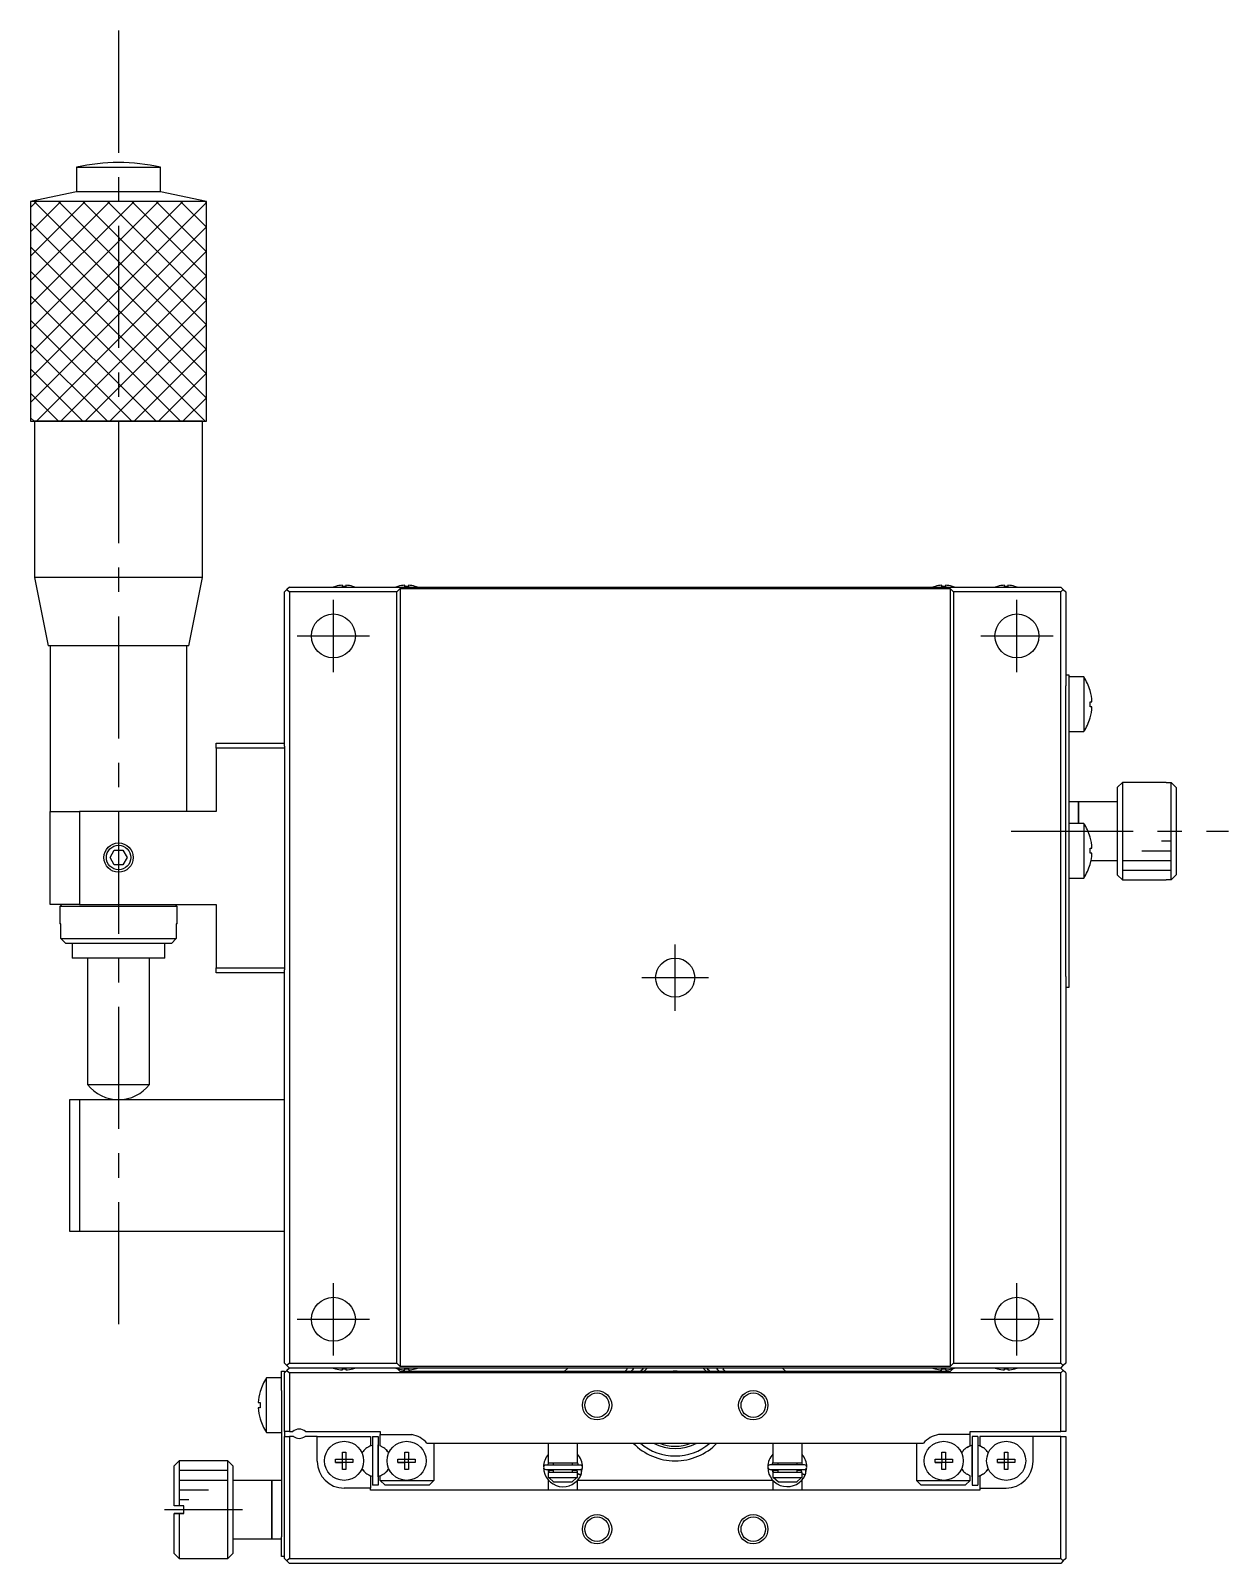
# Model space of a CAD drawing. Extents: x -456 to 403, y 25 to 700.
# Drawn here: x 280.4 to 403.1, y 311.9 to 468.9 of the extents above; entities that cross this region are included whole.
import ezdxf

# ---------------------------------------------------------------- set-up
doc = ezdxf.new("R2010")
doc.units = 0
doc.header["$LTSCALE"] = 10
doc.linetypes.add('CENTER', pattern=[2, 1.25, -0.25, 0.25, -0.25])
doc.linetypes.add('DASHED', pattern=[3.5, 2, -1.5])
doc.layers.get('0').update_dxf_attribs({"linetype": 'CONTINUOUS'})
doc.layers.add('CENTER', color=1, linetype='CENTER')

msp = doc.modelspace()

# ---------------------------------------------------------------- linework, layer by layer
at = {"color": 7, "linetype": 'CONTINUOUS'}
for p, q in [((285.137101, 454.93612), (293.737101, 454.93612)), ((285.137101, 454.93612), (285.137101, 452.43612)), ((293.737101, 452.43612), (293.737101, 454.93612)), ((285.137101, 452.43612), (280.437101, 451.43612)), ((293.737101, 452.43612), (285.137101, 452.43612)), ((298.437101, 451.43612), (293.737101, 452.43612)), ((298.437101, 451.43612), (280.437101, 451.43612)), ((280.437101, 451.43612), (280.437101, 428.93612)), ((298.437101, 428.93612), (298.437101, 451.43612)), ((280.437101, 428.93612), (280.837101, 428.93612)), ((280.437101, 428.93612), (298.437101, 428.93612)), ((298.037101, 428.93612), (280.837101, 428.93612)), ((280.837101, 428.93612), (280.837101, 412.93612)), ((298.037101, 428.93612), (298.437101, 428.93612)), ((298.037101, 412.93612), (298.037101, 428.93612)), ((298.037101, 412.93612), (280.837101, 412.93612)), ((280.837101, 412.93612), (282.237101, 405.93612)), ((296.637101, 405.93612), (298.037101, 412.93612)), ((306.437101, 411.43612), (306.687101, 411.68612)), ((306.437101, 395.63612), (306.437101, 411.43612)), ((306.937101, 411.93612), (306.687101, 411.68612)), ((306.687101, 411.68612), (306.937101, 411.43612)), ((306.937101, 411.93612), (385.937101, 411.93612)), ((306.937101, 411.43612), (306.937101, 332.43612)), ((317.937101, 411.43612), (306.937101, 411.43612)), ((311.650739, 412.005641), (311.648485, 412.010264)), ((312.357101, 412.005641), (312.357101, 412.125979)), ((312.717101, 412.005641), (312.357101, 412.005641)), ((312.717101, 412.125979), (312.717101, 412.005641)), ((313.425717, 412.010264), (313.423462, 412.005641)), ((317.937101, 411.43612), (318.287101, 411.78612)), ((317.937101, 332.43612), (317.937101, 411.43612)), ((318.050739, 412.005641), (318.048485, 412.010264)), ((318.287101, 411.78612), (374.587101, 411.78612)), ((318.287101, 411.78612), (318.287101, 332.08612)), ((318.757101, 412.005641), (318.757101, 412.125979)), ((319.117101, 412.005641), (318.757101, 412.005641)), ((319.117101, 412.125979), (319.117101, 412.005641)), ((319.825717, 412.010264), (319.823462, 412.005641)), ((373.050739, 412.005641), (373.048485, 412.010264)), ((373.757101, 412.005641), (373.757101, 412.125979)), ((374.117101, 412.005641), (373.757101, 412.005641)), ((374.117101, 412.125979), (374.117101, 412.005641)), ((374.587101, 411.78612), (374.937101, 411.43612)), ((374.587101, 411.78612), (374.587101, 332.08612)), ((374.825717, 412.010264), (374.823462, 412.005641)), ((385.937101, 411.43612), (374.937101, 411.43612)), ((374.937101, 411.43612), (374.937101, 332.43612)), ((379.450739, 412.005641), (379.448485, 412.010264)), ((380.157101, 412.005641), (380.157101, 412.125979)), ((380.517101, 412.005641), (380.157101, 412.005641)), ((380.517101, 412.125979), (380.517101, 412.005641)), ((381.225717, 412.010264), (381.223462, 412.005641)), ((386.187101, 411.68612), (385.937101, 411.93612)), ((385.937101, 411.43612), (386.187101, 411.68612)), ((385.937101, 332.43612), (385.937101, 411.43612)), ((386.187101, 411.68612), (386.437101, 411.43612)), ((386.437101, 411.43612), (386.437101, 401.807899)), ((296.637101, 405.93612), (282.237101, 405.93612)), ((282.437101, 405.93612), (282.237101, 405.93612)), ((296.437101, 405.93612), (282.437101, 405.93612)), ((282.437101, 405.93612), (282.437101, 388.93612)), ((296.637101, 405.93612), (296.437101, 405.93612)), ((296.437101, 388.93612), (296.437101, 405.93612)), ((386.437101, 402.93612), (386.737101, 402.93612)), ((386.737101, 402.93612), (386.737101, 400.93612)), ((388.279564, 402.73612), (386.737101, 402.73612)), ((388.279564, 402.73612), (388.279564, 399.93612)), ((386.437101, 400.93612), (386.437101, 401.807899)), ((386.437101, 372.93612), (386.437101, 400.93612)), ((386.737101, 400.93612), (386.737101, 372.93612)), ((388.930305, 401.335259), (388.936474, 401.338267)), ((388.279564, 399.93612), (388.279564, 397.13612)), ((388.930305, 400.19612), (389.123562, 400.19612)), ((388.930305, 399.67612), (388.930305, 400.19612)), ((389.123562, 399.67612), (388.930305, 399.67612)), ((388.936474, 398.533972), (388.930305, 398.536981)), ((299.437101, 395.93612), (306.437101, 395.93612)), ((299.437101, 395.43612), (299.437101, 395.93612)), ((386.737101, 397.13612), (388.279564, 397.13612)), ((299.437101, 395.43612), (299.437101, 388.93612)), ((306.437101, 395.43612), (299.437101, 395.43612)), ((306.437101, 395.63612), (306.437101, 395.43612)), ((306.437101, 395.43612), (306.437101, 372.93612)), ((392.237101, 391.93612), (391.737101, 391.43612)), ((391.737101, 382.43612), (391.737101, 391.43612)), ((392.237101, 391.93612), (392.237101, 381.93612)), ((396.737101, 391.93612), (392.237101, 391.93612)), ((396.737101, 391.93612), (396.737101, 391.920094)), ((396.737101, 391.920094), (397.237101, 391.920094)), ((397.237101, 381.952145), (397.237101, 391.920094)), ((397.237101, 391.920094), (397.737101, 391.418307)), ((397.737101, 391.418307), (397.737101, 382.453933)), ((387.737101, 389.93612), (386.737101, 389.93612)), ((387.737101, 389.93612), (387.737101, 387.73612)), ((387.737101, 387.73612), (387.737101, 389.93612)), ((391.737101, 389.93612), (387.737101, 389.93612)), ((282.437101, 379.43612), (282.437101, 388.93612)), ((282.437101, 388.93612), (285.437101, 388.93612)), ((285.437101, 388.93612), (285.437101, 379.43612)), ((299.437101, 388.93612), (285.437101, 388.93612)), ((388.279564, 387.73612), (386.737101, 387.73612)), ((388.279564, 387.73612), (388.279564, 384.93612)), ((388.930305, 386.335259), (388.936474, 386.338267)), ((288.571075, 384.23612), (289.004088, 384.98612)), ((289.004088, 384.98612), (289.870113, 384.98612)), ((289.870113, 384.98612), (290.303126, 384.23612)), ((388.279564, 384.93612), (388.279564, 382.13612)), ((388.930305, 385.19612), (389.123562, 385.19612)), ((388.930305, 384.67612), (388.930305, 385.19612)), ((389.123562, 384.67612), (388.930305, 384.67612)), ((289.004088, 383.48612), (288.571075, 384.23612)), ((289.870113, 383.48612), (289.004088, 383.48612)), ((290.303126, 384.23612), (289.870113, 383.48612)), ((388.936474, 383.533972), (388.930305, 383.536981)), ((389.029176, 383.93612), (391.737101, 383.93612)), ((386.737101, 382.13612), (388.279564, 382.13612)), ((391.737101, 382.43612), (392.237101, 381.93612)), ((392.237101, 381.93612), (396.737101, 381.93612)), ((396.737101, 381.952145), (396.737101, 381.93612)), ((397.237101, 381.952145), (396.737101, 381.952145)), ((397.737101, 382.453933), (397.237101, 381.952145)), ((285.437101, 379.43612), (282.437101, 379.43612)), ((283.637101, 379.43612), (283.437101, 379.23612)), ((295.437101, 379.23612), (283.437101, 379.23612)), ((283.437101, 379.23612), (283.437101, 377.43612)), ((285.437101, 379.43612), (299.437101, 379.43612)), ((295.437101, 379.23612), (295.237101, 379.43612)), ((295.437101, 377.43612), (295.437101, 379.23612)), ((299.437101, 379.43612), (299.437101, 372.93612)), ((283.521021, 377.43612), (283.437101, 377.43612)), ((283.521021, 375.93612), (283.521021, 377.43612)), ((295.437101, 377.43612), (295.35318, 377.43612)), ((295.35318, 377.43612), (295.35318, 375.93612)), ((283.521021, 375.93612), (295.35318, 375.93612)), ((284.028774, 375.43612), (283.521021, 375.93612)), ((294.845428, 375.43612), (284.028774, 375.43612)), ((284.687101, 375.43612), (284.687101, 373.93612)), ((294.187101, 373.93612), (294.187101, 375.43612)), ((295.35318, 375.93612), (294.845428, 375.43612)), ((284.937101, 373.93612), (284.687101, 373.93612)), ((294.187101, 373.93612), (284.687101, 373.93612)), ((286.262101, 373.93612), (286.262101, 361.003299)), ((292.612101, 361.003299), (292.612101, 373.93612)), ((294.187101, 373.93612), (293.937101, 373.93612)), ((299.437101, 372.93612), (306.437101, 372.93612)), ((299.437101, 372.43612), (299.437101, 372.93612)), ((306.437101, 372.43612), (299.437101, 372.43612)), ((306.437101, 372.93612), (306.437101, 372.73612)), ((306.437101, 332.43612), (306.437101, 372.73612)), ((386.437101, 372.06434), (386.437101, 372.93612)), ((386.737101, 372.93612), (386.737101, 370.93612)), ((386.437101, 372.06434), (386.437101, 332.43612)), ((386.737101, 370.93612), (386.437101, 370.93612)), ((286.262101, 361.003299), (292.612101, 361.003299)), ((284.437101, 345.93612), (284.437101, 359.43612)), ((284.437101, 359.43612), (285.437101, 359.43612)), ((285.437101, 359.43612), (285.437101, 345.93612)), ((285.437101, 359.43612), (306.437101, 359.43612)), ((285.437101, 345.93612), (284.437101, 345.93612)), ((306.437101, 345.93612), (285.437101, 345.93612)), ((306.137101, 331.63612), (306.437101, 331.63612)), ((306.137101, 329.63612), (306.137101, 331.63612)), ((306.687101, 332.18612), (306.437101, 332.43612)), ((306.687101, 331.68612), (306.437101, 331.43612)), ((306.437101, 331.63612), (306.437101, 331.43612)), ((306.437101, 325.43612), (306.437101, 331.43612)), ((306.937101, 332.43612), (306.687101, 332.18612)), ((306.687101, 332.18612), (306.937101, 331.93612)), ((306.937101, 331.93612), (306.687101, 331.68612)), ((306.687101, 331.68612), (306.937101, 331.43612)), ((306.937101, 332.43612), (317.937101, 332.43612)), ((385.937101, 331.93612), (306.937101, 331.93612)), ((306.937101, 331.43612), (306.937101, 325.43612)), ((385.937101, 331.43612), (306.937101, 331.43612)), ((311.648485, 331.861976), (311.650739, 331.866598)), ((312.357101, 331.866598), (312.717101, 331.866598)), ((312.357101, 331.746261), (312.357101, 331.866598)), ((312.717101, 331.866598), (312.717101, 331.746261)), ((313.423462, 331.866598), (313.425717, 331.861976)), ((318.287101, 332.08612), (317.937101, 332.43612)), ((318.287101, 331.58612), (317.995401, 331.877819)), ((318.048485, 331.861976), (318.050739, 331.866598)), ((374.587101, 332.08612), (318.287101, 332.08612)), ((374.587101, 331.58612), (318.287101, 331.58612)), ((318.757101, 331.866598), (319.117101, 331.866598)), ((318.757101, 331.746261), (318.757101, 331.866598)), ((319.117101, 331.866598), (319.117101, 331.746261)), ((319.823462, 331.866598), (319.825717, 331.861976)), ((335.437101, 331.93612), (335.087101, 331.58612)), ((357.787101, 331.58612), (357.437101, 331.93612)), ((373.048485, 331.861976), (373.050739, 331.866598)), ((373.757101, 331.866598), (374.117101, 331.866598)), ((373.757101, 331.746261), (373.757101, 331.866598)), ((374.117101, 331.866598), (374.117101, 331.746261)), ((374.937101, 332.43612), (374.587101, 332.08612)), ((374.8788, 331.877819), (374.587101, 331.58612)), ((374.823462, 331.866598), (374.825717, 331.861976)), ((374.937101, 332.43612), (385.937101, 332.43612)), ((379.448485, 331.861976), (379.450739, 331.866598)), ((380.157101, 331.866598), (380.517101, 331.866598)), ((380.157101, 331.746261), (380.157101, 331.866598)), ((380.517101, 331.866598), (380.517101, 331.746261)), ((381.223462, 331.866598), (381.225717, 331.861976)), ((386.187101, 332.18612), (385.937101, 332.43612)), ((385.937101, 331.93612), (386.187101, 332.18612)), ((386.187101, 331.68612), (385.937101, 331.93612)), ((385.937101, 331.43612), (386.187101, 331.68612)), ((385.937101, 325.43612), (385.937101, 331.43612)), ((386.437101, 332.43612), (386.187101, 332.18612)), ((386.437101, 331.43612), (386.187101, 331.68612)), ((386.437101, 331.43612), (386.437101, 325.43612)), ((304.594638, 325.33612), (304.594638, 330.93612)), ((306.137101, 330.93612), (304.594638, 330.93612)), ((303.750639, 328.39612), (303.943896, 328.39612)), ((303.937728, 329.538267), (303.943896, 329.535259)), ((303.943896, 328.39612), (303.943896, 327.87612)), ((306.137101, 329.63612), (306.137101, 314.63612)), ((303.943896, 327.87612), (303.750639, 327.87612)), ((303.943896, 326.736981), (303.937728, 326.733972)), ((304.594638, 325.33612), (306.137101, 325.33612)), ((306.437101, 325.43612), (306.437101, 324.93612)), ((306.937101, 325.43612), (306.437101, 325.43612)), ((306.937101, 325.43612), (307.275663, 325.43612)), ((308.598538, 325.43612), (316.237101, 325.43612)), ((316.237101, 325.43612), (316.237101, 325.13612)), ((316.237101, 325.13612), (319.459116, 325.13612)), ((316.237101, 323.980532), (316.237101, 325.13612)), ((376.637101, 325.13612), (373.415085, 325.13612)), ((376.637101, 325.43612), (385.937101, 325.43612)), ((376.637101, 325.13612), (376.637101, 325.43612)), ((376.637101, 323.980532), (376.637101, 325.13612)), ((386.437101, 325.43612), (385.937101, 325.43612)), ((306.437101, 312.43612), (306.437101, 324.93612)), ((306.437101, 324.93612), (306.937101, 324.93612)), ((306.937101, 324.93612), (306.937101, 312.43612)), ((307.337101, 324.93612), (306.937101, 324.93612)), ((309.787101, 324.93612), (308.537101, 324.93612)), ((309.787101, 322.38612), (309.787101, 324.93612)), ((309.787101, 324.93612), (315.237101, 324.93612)), ((315.237101, 323.980532), (314.943351, 323.810935)), ((315.237101, 324.93612), (315.237101, 323.980532)), ((315.437101, 324.93612), (315.437101, 319.93612)), ((315.437101, 324.93612), (316.037101, 324.93612)), ((316.037101, 324.93612), (316.037101, 319.93612)), ((316.037101, 324.93612), (316.037101, 323.995016)), ((316.037103, 320.78612), (316.037103, 324.08612)), ((316.037103, 323.995015), (316.037103, 324.08612)), ((316.037103, 323.995015), (316.037103, 324.08612)), ((316.037103, 323.995015), (316.037103, 324.08612)), ((316.037103, 323.995015), (316.037103, 324.08612)), ((316.037103, 323.995015), (316.037103, 324.08612)), ((316.037103, 323.995015), (316.037103, 324.08612)), ((316.037103, 323.995015), (316.037103, 324.08612)), ((316.037103, 323.995015), (316.037103, 324.08612)), ((316.037103, 323.995015), (316.037103, 324.08612)), ((316.037103, 323.995015), (316.037103, 324.08612)), ((316.037103, 323.995015), (316.037103, 324.08612)), ((316.037103, 323.995015), (316.037103, 324.08612)), ((316.037103, 323.995015), (316.037103, 324.08612)), ((316.037103, 323.995015), (316.037103, 324.08612)), ((316.037103, 323.995015), (316.037103, 324.08612)), ((316.037103, 323.995015), (316.037103, 324.08612)), ((316.037103, 323.995015), (316.037103, 324.08612)), ((316.037103, 323.995015), (316.037103, 324.08612)), ((316.037103, 323.995015), (316.037103, 324.08612)), ((316.037103, 323.995015), (316.037103, 324.08612)), ((316.037103, 323.995015), (316.037103, 324.08612)), ((316.530851, 323.810935), (316.237101, 323.980532)), ((321.016163, 324.23612), (371.858038, 324.23612)), ((321.737101, 324.23612), (321.737101, 320.43612)), ((333.437101, 324.23612), (333.437101, 322.23612)), ((336.437101, 322.23612), (336.437101, 324.23612)), ((356.437101, 324.23612), (356.437101, 322.23612)), ((359.437101, 322.23612), (359.437101, 324.23612)), ((371.137101, 324.23612), (371.137101, 320.43612)), ((376.343351, 323.810935), (376.637101, 323.980532)), ((376.837099, 323.995015), (376.837099, 324.08612)), ((376.837099, 323.995015), (376.837099, 324.08612)), ((376.837099, 320.78612), (376.837099, 324.08612)), ((376.837099, 323.995015), (376.837099, 324.08612)), ((376.837099, 323.995015), (376.837099, 324.08612)), ((376.837099, 323.995015), (376.837099, 324.08612)), ((376.837099, 323.995015), (376.837099, 324.08612)), ((376.837099, 323.995015), (376.837099, 324.08612)), ((376.837099, 323.995015), (376.837099, 324.08612)), ((376.837099, 323.995015), (376.837099, 324.08612)), ((376.837099, 323.995015), (376.837099, 324.08612)), ((376.837099, 323.995015), (376.837099, 324.08612)), ((376.837099, 323.995015), (376.837099, 324.08612)), ((376.837099, 323.995015), (376.837099, 324.08612)), ((376.837099, 323.995015), (376.837099, 324.08612)), ((376.837099, 323.995015), (376.837099, 324.08612)), ((376.837099, 323.995015), (376.837099, 324.08612)), ((376.837099, 323.995015), (376.837099, 324.08612)), ((376.837099, 323.995015), (376.837099, 324.08612)), ((376.837099, 323.995015), (376.837099, 324.08612)), ((376.837099, 323.995015), (376.837099, 324.08612)), ((376.837099, 323.995015), (376.837099, 324.08612)), ((376.837099, 323.995015), (376.837099, 324.08612)), ((376.837099, 323.995015), (376.837099, 324.08612)), ((376.837099, 323.995015), (376.837099, 324.08612)), ((376.837099, 323.995015), (376.837099, 324.08612)), ((376.837099, 323.995015), (376.837099, 324.08612)), ((376.837099, 323.995015), (376.837099, 324.08612)), ((376.837099, 323.995015), (376.837099, 324.08612)), ((376.837099, 323.995015), (376.837099, 324.08612)), ((376.837099, 323.995015), (376.837099, 324.08612)), ((376.837099, 323.995015), (376.837099, 324.08612)), ((377.437101, 324.93612), (376.837101, 324.93612)), ((376.837101, 324.93612), (376.837101, 319.93612)), ((376.837101, 324.93612), (376.837101, 323.995016)), ((377.437101, 324.93612), (377.437101, 319.93612)), ((377.637101, 324.93612), (377.637101, 323.980532)), ((383.087101, 324.93612), (377.637101, 324.93612)), ((377.637101, 323.980532), (377.930851, 323.810935)), ((383.087101, 322.38612), (383.087101, 324.93612)), ((385.937101, 324.93612), (383.087101, 324.93612)), ((385.937101, 312.43612), (385.937101, 324.93612)), ((385.937101, 324.93612), (386.437101, 324.93612)), ((386.437101, 324.93612), (386.437101, 312.43612)), ((295.637101, 322.43612), (295.137101, 321.93612)), ((295.137101, 317.83612), (295.137101, 321.93612)), ((295.637101, 322.43612), (295.637101, 317.83612)), ((300.637101, 322.43612), (295.637101, 322.43612)), ((300.637101, 312.43612), (300.637101, 322.43612)), ((301.137101, 321.93612), (300.637101, 322.43612)), ((301.137101, 321.93612), (301.137101, 312.93612)), ((311.650739, 322.61612), (312.357101, 322.61612)), ((311.650739, 322.25612), (311.650739, 322.61612)), ((312.357101, 322.25612), (311.650739, 322.25612)), ((311.650739, 322.25612), (312.357101, 322.25612)), ((312.357101, 323.322481), (312.717101, 323.322481)), ((312.357101, 322.61612), (312.357101, 323.322481)), ((312.367473, 322.605748), (312.357101, 322.61612)), ((312.367473, 322.266492), (312.357101, 322.25612)), ((312.357101, 321.549758), (312.357101, 322.25612)), ((312.367473, 322.605748), (312.706729, 322.605748)), ((312.367473, 322.266492), (312.367473, 322.605748)), ((312.706729, 322.266492), (312.367473, 322.266492)), ((312.706729, 322.605748), (312.717101, 322.61612)), ((312.706729, 322.605748), (312.706729, 322.266492)), ((312.706729, 322.266492), (312.717101, 322.25612)), ((312.717101, 323.322481), (312.717101, 322.61612)), ((312.717101, 322.61612), (313.423462, 322.61612)), ((312.717101, 322.25612), (312.717101, 321.549758)), ((313.423462, 322.25612), (312.717101, 322.25612)), ((313.423462, 322.25612), (312.717101, 322.25612)), ((313.423462, 322.61612), (313.423462, 322.25612)), ((318.050739, 322.61612), (318.757101, 322.61612)), ((318.050739, 322.25612), (318.050739, 322.61612)), ((318.757101, 322.25612), (318.050739, 322.25612)), ((318.050739, 322.25612), (318.757101, 322.25612)), ((318.757101, 323.322481), (319.117101, 323.322481)), ((318.757101, 322.61612), (318.757101, 323.322481)), ((318.767473, 322.605748), (318.757101, 322.61612)), ((318.767473, 322.266492), (318.757101, 322.25612)), ((318.757101, 321.549758), (318.757101, 322.25612)), ((318.767473, 322.605748), (319.106729, 322.605748)), ((318.767473, 322.266492), (318.767473, 322.605748)), ((319.106729, 322.266492), (318.767473, 322.266492)), ((319.106729, 322.605748), (319.117101, 322.61612)), ((319.106729, 322.605748), (319.106729, 322.266492)), ((319.106729, 322.266492), (319.117101, 322.25612)), ((319.117101, 323.322481), (319.117101, 322.61612)), ((319.117101, 322.61612), (319.823462, 322.61612)), ((319.117101, 322.25612), (319.117101, 321.549758)), ((319.823462, 322.25612), (319.117101, 322.25612)), ((319.823462, 322.25612), (319.117101, 322.25612)), ((319.823462, 322.61612), (319.823462, 322.25612)), ((336.730413, 322.006385), (333.180413, 322.006385)), ((333.421121, 322.00644), (333.472704, 322.236212)), ((333.437101, 322.23612), (336.437101, 322.23612)), ((333.937101, 322.23612), (333.937101, 322.006385)), ((335.937101, 322.006385), (335.937101, 322.23612)), ((336.437159, 322.238869), (336.490019, 322.006437)), ((359.69273, 322.015614), (356.14273, 322.015614)), ((356.383438, 322.015668), (356.432257, 322.236289)), ((356.432257, 322.236289), (356.436867, 322.251442)), ((356.437101, 322.23612), (359.437101, 322.23612)), ((356.937101, 322.23612), (356.937101, 322.015614)), ((358.937101, 322.015614), (358.937101, 322.23612)), ((359.403117, 322.236171), (359.452335, 322.015666)), ((373.050739, 322.61612), (373.757101, 322.61612)), ((373.050739, 322.25612), (373.050739, 322.61612)), ((373.757101, 322.25612), (373.050739, 322.25612)), ((373.050739, 322.25612), (373.757101, 322.25612)), ((373.757101, 323.322481), (374.117101, 323.322481)), ((373.757101, 322.61612), (373.757101, 323.322481)), ((373.767473, 322.605748), (373.757101, 322.61612)), ((373.767473, 322.266492), (373.757101, 322.25612)), ((373.757101, 321.549758), (373.757101, 322.25612)), ((373.767473, 322.605748), (374.106729, 322.605748)), ((373.767473, 322.266492), (373.767473, 322.605748)), ((374.106729, 322.266492), (373.767473, 322.266492)), ((374.106729, 322.605748), (374.117101, 322.61612)), ((374.106729, 322.605748), (374.106729, 322.266492)), ((374.106729, 322.266492), (374.117101, 322.25612)), ((374.117101, 323.322481), (374.117101, 322.61612)), ((374.117101, 322.61612), (374.823462, 322.61612)), ((374.117101, 322.25612), (374.117101, 321.549758)), ((374.823462, 322.25612), (374.117101, 322.25612)), ((374.823462, 322.25612), (374.117101, 322.25612)), ((374.823462, 322.61612), (374.823462, 322.25612)), ((379.450739, 322.61612), (380.157101, 322.61612)), ((379.450739, 322.25612), (379.450739, 322.61612)), ((380.157101, 322.25612), (379.450739, 322.25612)), ((379.450739, 322.25612), (380.157101, 322.25612)), ((380.157101, 323.322481), (380.517101, 323.322481)), ((380.157101, 322.61612), (380.157101, 323.322481)), ((380.167473, 322.605748), (380.157101, 322.61612)), ((380.167473, 322.266492), (380.157101, 322.25612)), ((380.157101, 321.549758), (380.157101, 322.25612)), ((380.167473, 322.605748), (380.506729, 322.605748)), ((380.167473, 322.266492), (380.167473, 322.605748)), ((380.506729, 322.266492), (380.167473, 322.266492)), ((380.506729, 322.605748), (380.517101, 322.61612)), ((380.506729, 322.605748), (380.506729, 322.266492)), ((380.506729, 322.266492), (380.517101, 322.25612)), ((380.517101, 323.322481), (380.517101, 322.61612)), ((380.517101, 322.61612), (381.223462, 322.61612)), ((380.517101, 322.25612), (380.517101, 321.549758)), ((381.223462, 322.25612), (380.517101, 322.25612)), ((381.223462, 322.25612), (380.517101, 322.25612)), ((381.223462, 322.61612), (381.223462, 322.25612)), ((305.137101, 320.43612), (301.137101, 320.43612)), ((305.137101, 314.43612), (305.137101, 320.43612)), ((305.137101, 320.43612), (305.137101, 314.43612)), ((306.137101, 320.43612), (305.137101, 320.43612)), ((312.717101, 321.549758), (312.357101, 321.549758)), ((314.943351, 321.061304), (315.237101, 320.891708)), ((315.237101, 320.891708), (315.237101, 319.63612)), ((316.037101, 320.877224), (316.037101, 319.93612)), ((316.037103, 320.78612), (316.037103, 320.877224)), ((316.037103, 320.78612), (316.037103, 320.877224)), ((316.037103, 320.78612), (316.037103, 320.877224)), ((316.037103, 320.78612), (316.037103, 320.877224)), ((316.037103, 320.78612), (316.037103, 320.877224)), ((316.037103, 320.78612), (316.037103, 320.877224)), ((316.037103, 320.78612), (316.037103, 320.877224)), ((316.037103, 320.78612), (316.037103, 320.877224)), ((316.037103, 320.78612), (316.037103, 320.877224)), ((316.037103, 320.78612), (316.037103, 320.877224)), ((316.037103, 320.78612), (316.037103, 320.877224)), ((316.037103, 320.78612), (316.037103, 320.877224)), ((316.037103, 320.78612), (316.037103, 320.877224)), ((316.037103, 320.78612), (316.037103, 320.877224)), ((316.037103, 320.78612), (316.037103, 320.877224)), ((316.037103, 320.78612), (316.037103, 320.877224)), ((316.037103, 320.78612), (316.037103, 320.877224)), ((316.037103, 320.78612), (316.037103, 320.877224)), ((316.037103, 320.78612), (316.037103, 320.877224)), ((316.037103, 320.78612), (316.037103, 320.877224)), ((316.037103, 320.78612), (316.037103, 320.877224)), ((316.037103, 320.78612), (316.037103, 320.877224)), ((316.037103, 320.78612), (316.037103, 320.877224)), ((316.037103, 320.78612), (316.037103, 320.877224)), ((316.037103, 320.78612), (316.037103, 320.877224)), ((316.037103, 320.78612), (316.037103, 320.877224)), ((316.037103, 320.78612), (316.037103, 320.877224)), ((316.037103, 320.78612), (316.037103, 320.877224)), ((316.037103, 320.78612), (316.037103, 320.877224)), ((316.037103, 320.78612), (316.037103, 320.877224)), ((316.037103, 320.78612), (316.037103, 320.877224)), ((316.237101, 320.891708), (316.530851, 321.061304)), ((316.237101, 320.43612), (316.237101, 320.891708)), ((316.237101, 320.43612), (318.937101, 320.43612)), ((316.737101, 319.93612), (316.237101, 320.43612)), ((319.117101, 321.549758), (318.757101, 321.549758)), ((318.937101, 320.43612), (321.737101, 320.43612)), ((321.737101, 320.43612), (321.237101, 319.93612)), ((333.089671, 321.065391), (333.110306, 321.009648)), ((333.111233, 321.01012), (333.124186, 320.979862)), ((333.180413, 321.556385), (336.730413, 321.556385)), ((333.503757, 321.236034), (333.420795, 321.556368)), ((336.437101, 321.23612), (333.437101, 321.23612)), ((333.437101, 321.23612), (333.437101, 320.73612)), ((333.437101, 320.73612), (333.491417, 320.73612)), ((333.437101, 320.481322), (333.437101, 319.43612)), ((333.491417, 320.73612), (336.382784, 320.73612)), ((334.020586, 320.23612), (333.491417, 320.73612)), ((333.504892, 321.289912), (333.505449, 321.303537)), ((333.505035, 321.276279), (333.504892, 321.289912)), ((333.505878, 321.262676), (333.505035, 321.276279)), ((333.505449, 321.303537), (333.506704, 321.317116)), ((333.507416, 321.249137), (333.505878, 321.262676)), ((333.506704, 321.317116), (333.508654, 321.330614)), ((333.509565, 321.236118), (333.507416, 321.249137)), ((333.508654, 321.330614), (333.511293, 321.343994)), ((333.511293, 321.343994), (333.514613, 321.35722)), ((333.514613, 321.35722), (333.518604, 321.370257)), ((333.518604, 321.370257), (333.523253, 321.383071)), ((333.523253, 321.383071), (333.528547, 321.395627)), ((333.528547, 321.395627), (333.53447, 321.407894)), ((333.53447, 321.407894), (333.541004, 321.419841)), ((333.541004, 321.419841), (333.54813, 321.431437)), ((333.54813, 321.431437), (333.555827, 321.442655)), ((333.937101, 321.43612), (333.550868, 321.43612)), ((333.555827, 321.442655), (333.564075, 321.453466)), ((333.564075, 321.453466), (333.572849, 321.463846)), ((333.572849, 321.463846), (333.582125, 321.47377)), ((333.582125, 321.47377), (333.591879, 321.483215)), ((333.591879, 321.483215), (333.602084, 321.49216)), ((333.602084, 321.49216), (333.612714, 321.500586)), ((333.612714, 321.500586), (333.623742, 321.508473)), ((333.623742, 321.508473), (333.635138, 321.515804)), ((333.635138, 321.515804), (333.646875, 321.522565)), ((333.646875, 321.522565), (333.658923, 321.528741)), ((333.658923, 321.528741), (333.671253, 321.53432)), ((333.671253, 321.53432), (333.683835, 321.539289)), ((333.683835, 321.539289), (333.696639, 321.54364)), ((333.696639, 321.54364), (333.709635, 321.547364)), ((333.709635, 321.547364), (333.722791, 321.550452)), ((333.722791, 321.550452), (333.736078, 321.552901)), ((333.736078, 321.552901), (333.749464, 321.554703)), ((333.749464, 321.554703), (333.762918, 321.555858)), ((333.762918, 321.555858), (333.77641, 321.556361)), ((333.77641, 321.556361), (333.779965, 321.556386)), ((333.937101, 321.556385), (333.937101, 321.23612)), ((336.382784, 320.73612), (335.853616, 320.23612)), ((335.937101, 321.23612), (335.937101, 321.556385)), ((336.359825, 321.43612), (335.937101, 321.43612)), ((336.130862, 321.556386), (336.143648, 321.556087)), ((336.143648, 321.556087), (336.157112, 321.555139)), ((336.157112, 321.555139), (336.170513, 321.553542)), ((336.170513, 321.553542), (336.183821, 321.551301)), ((336.183821, 321.551301), (336.197004, 321.54842)), ((336.197004, 321.54842), (336.210031, 321.544906)), ((336.210031, 321.544906), (336.222873, 321.540765)), ((336.222873, 321.540765), (336.2355, 321.536006)), ((336.2355, 321.536006), (336.247883, 321.530641)), ((336.247883, 321.530641), (336.259991, 321.524678)), ((336.259991, 321.524678), (336.271796, 321.518132)), ((336.271796, 321.518132), (336.283269, 321.511016)), ((336.283269, 321.511016), (336.294384, 321.503345)), ((336.294384, 321.503345), (336.305112, 321.495135)), ((336.305112, 321.495135), (336.315426, 321.486404)), ((336.315426, 321.486404), (336.3253, 321.477171)), ((336.3253, 321.477171), (336.33471, 321.467457)), ((336.33471, 321.467457), (336.343629, 321.457282)), ((336.343629, 321.457282), (336.352035, 321.446671)), ((336.352035, 321.446671), (336.359905, 321.435647)), ((336.359905, 321.435647), (336.367216, 321.424236)), ((336.367216, 321.424236), (336.373949, 321.412466)), ((336.373949, 321.412466), (336.380083, 321.400363)), ((336.380083, 321.400363), (336.385602, 321.387959)), ((336.382784, 320.73612), (336.437101, 320.73612)), ((336.385602, 321.387959), (336.390487, 321.375283)), ((336.390487, 321.375283), (336.394724, 321.362368)), ((336.394724, 321.362368), (336.398301, 321.349247)), ((336.398301, 321.349247), (336.401205, 321.335953)), ((336.401205, 321.335953), (336.403426, 321.322522)), ((336.402156, 321.241063), (336.401259, 321.236105)), ((336.404111, 321.254559), (336.402156, 321.241063)), ((336.403426, 321.322522), (336.404958, 321.308988)), ((336.405371, 321.268137), (336.404111, 321.254559)), ((336.404958, 321.308988), (336.405795, 321.295388)), ((336.405933, 321.281759), (336.405371, 321.268137)), ((336.405795, 321.295388), (336.405933, 321.281759)), ((336.539159, 321.077072), (336.437086, 321.129207)), ((336.437101, 320.73612), (336.437101, 321.23612)), ((336.437101, 321.13968), (336.44822, 321.133371)), ((336.437101, 319.43612), (336.437101, 320.439802)), ((356.437101, 320.43612), (336.437101, 320.43612)), ((336.44822, 321.133371), (336.460209, 321.126841)), ((336.460209, 321.126841), (336.472994, 321.120129)), ((336.472994, 321.120129), (336.486499, 321.113274)), ((336.486499, 321.113274), (336.500642, 321.106318)), ((336.500642, 321.106318), (336.51534, 321.099303)), ((336.51534, 321.099303), (336.530503, 321.09227)), ((336.530503, 321.09227), (336.546042, 321.085263)), ((336.795716, 321.000753), (336.539159, 321.077072)), ((336.546042, 321.085263), (336.561861, 321.078323)), ((336.561861, 321.078323), (336.577867, 321.071491)), ((336.577867, 321.071491), (336.593964, 321.064809)), ((336.593964, 321.064809), (336.610054, 321.058317)), ((336.610054, 321.058317), (336.626041, 321.052054)), ((336.626041, 321.052054), (336.64183, 321.046057)), ((336.64183, 321.046057), (336.657326, 321.040363)), ((336.657326, 321.040363), (336.672434, 321.035005)), ((336.672434, 321.035005), (336.687066, 321.030016)), ((336.687066, 321.030016), (336.701133, 321.025425)), ((336.701133, 321.025425), (336.71455, 321.021261)), ((336.71455, 321.021261), (336.727237, 321.017548)), ((336.727237, 321.017548), (336.739118, 321.014308)), ((336.739118, 321.014308), (336.750122, 321.011562)), ((336.750122, 321.011562), (336.760182, 321.009324)), ((336.760182, 321.009324), (336.769238, 321.00761)), ((336.769238, 321.00761), (336.777236, 321.006429)), ((336.777236, 321.006429), (336.784128, 321.005788)), ((336.781194, 320.967525), (336.798351, 321.007173)), ((336.784128, 321.005788), (336.789873, 321.005691)), ((336.789873, 321.005691), (336.794435, 321.006139)), ((336.794435, 321.006139), (336.800024, 321.008795)), ((336.799264, 321.565141), (336.798486, 321.566973)), ((336.81239, 321.53184), (336.799264, 321.565141)), ((336.800024, 321.008795), (336.800521, 321.009648)), ((336.800521, 321.009648), (336.812858, 321.041235)), ((336.803985, 321.020742), (336.820197, 321.061482)), ((336.823836, 321.497937), (336.81239, 321.53184)), ((336.812858, 321.041235), (336.824243, 321.075167)), ((336.820197, 321.061482), (336.953946, 321.752729)), ((336.833574, 321.463515), (336.823836, 321.497937)), ((336.824243, 321.075167), (336.833918, 321.109615)), ((336.84158, 321.428658), (336.833574, 321.463515)), ((336.833918, 321.109615), (336.841859, 321.144495)), ((336.847835, 321.393451), (336.84158, 321.428658)), ((336.841859, 321.144495), (336.848046, 321.179719)), ((336.852324, 321.357981), (336.847835, 321.393451)), ((336.848046, 321.179719), (336.852466, 321.215202)), ((336.855036, 321.322334), (336.852324, 321.357981)), ((336.852466, 321.215202), (336.855107, 321.250857)), ((336.855965, 321.286597), (336.855036, 321.322334)), ((336.855107, 321.250857), (336.855965, 321.286597)), ((356.051987, 321.074619), (356.072623, 321.018876)), ((356.073549, 321.019348), (356.086502, 320.989091)), ((356.14273, 321.565614), (359.69273, 321.565614)), ((356.469555, 321.236089), (356.383111, 321.565597)), ((359.437101, 321.23612), (356.437101, 321.23612)), ((356.437101, 321.23612), (356.437101, 320.73612)), ((356.437101, 320.73612), (356.491417, 320.73612)), ((356.437101, 320.447868), (356.437101, 319.43612)), ((356.467209, 321.299141), (356.467765, 321.312765)), ((356.467352, 321.285508), (356.467209, 321.299141)), ((356.468194, 321.271904), (356.467352, 321.285508)), ((356.467765, 321.312765), (356.469021, 321.326345)), ((356.469732, 321.258366), (356.468194, 321.271904)), ((356.469021, 321.326345), (356.470971, 321.339843)), ((356.471961, 321.24493), (356.469732, 321.258366)), ((356.470971, 321.339843), (356.47361, 321.353223)), ((356.473815, 321.236104), (356.471961, 321.24493)), ((356.47361, 321.353223), (356.47693, 321.366449)), ((356.47693, 321.366449), (356.48092, 321.379486)), ((356.48092, 321.379486), (356.48557, 321.392299)), ((356.48557, 321.392299), (356.490864, 321.404856)), ((356.490864, 321.404856), (356.496786, 321.417123)), ((356.491417, 320.73612), (359.382784, 320.73612)), ((357.020586, 320.23612), (356.491417, 320.73612)), ((356.496786, 321.417123), (356.50332, 321.429069)), ((356.50332, 321.429069), (356.510446, 321.440666)), ((356.937101, 321.43612), (356.507433, 321.43612)), ((356.510446, 321.440666), (356.518144, 321.451883)), ((356.518144, 321.451883), (356.526391, 321.462695)), ((356.526391, 321.462695), (356.535165, 321.473075)), ((356.535165, 321.473075), (356.544442, 321.482999)), ((356.544442, 321.482999), (356.554196, 321.492444)), ((356.554196, 321.492444), (356.564401, 321.501389)), ((356.564401, 321.501389), (356.575031, 321.509814)), ((356.575031, 321.509814), (356.586058, 321.517701)), ((356.586058, 321.517701), (356.597454, 321.525033)), ((356.597454, 321.525033), (356.609191, 321.531794)), ((356.609191, 321.531794), (356.621239, 321.53797)), ((356.621239, 321.53797), (356.633569, 321.543548)), ((356.633569, 321.543548), (356.646151, 321.548518)), ((356.646151, 321.548518), (356.658956, 321.552869)), ((356.658956, 321.552869), (356.671951, 321.556592)), ((356.671951, 321.556592), (356.685108, 321.559681)), ((356.685108, 321.559681), (356.698394, 321.562129)), ((356.698394, 321.562129), (356.71178, 321.563932)), ((356.71178, 321.563932), (356.725235, 321.565086)), ((356.725235, 321.565086), (356.738726, 321.56559)), ((356.738726, 321.56559), (356.742282, 321.565614)), ((356.937101, 321.565614), (356.937101, 321.23612)), ((359.382784, 320.73612), (358.853616, 320.23612)), ((358.937101, 321.23612), (358.937101, 321.565614)), ((359.328246, 321.43612), (358.937101, 321.43612)), ((359.093178, 321.565614), (359.105964, 321.565316)), ((359.105964, 321.565316), (359.119428, 321.564367)), ((359.119428, 321.564367), (359.13283, 321.562771)), ((359.13283, 321.562771), (359.146137, 321.56053)), ((359.146137, 321.56053), (359.15932, 321.557649)), ((359.15932, 321.557649), (359.172348, 321.554134)), ((359.172348, 321.554134), (359.18519, 321.549993)), ((359.18519, 321.549993), (359.197817, 321.545235)), ((359.197817, 321.545235), (359.210199, 321.539869)), ((359.210199, 321.539869), (359.222307, 321.533907)), ((359.222307, 321.533907), (359.234112, 321.527361)), ((359.234112, 321.527361), (359.245586, 321.520245)), ((359.245586, 321.520245), (359.2567, 321.512573)), ((359.2567, 321.512573), (359.267428, 321.504363)), ((359.267428, 321.504363), (359.277742, 321.495633)), ((359.277742, 321.495633), (359.287617, 321.4864)), ((359.287617, 321.4864), (359.297026, 321.476685)), ((359.297026, 321.476685), (359.305946, 321.466511)), ((359.305946, 321.466511), (359.314352, 321.4559)), ((359.314352, 321.4559), (359.322221, 321.444876)), ((359.322221, 321.444876), (359.329533, 321.433465)), ((359.329533, 321.433465), (359.336265, 321.421694)), ((359.336265, 321.421694), (359.3424, 321.409592)), ((359.3424, 321.409592), (359.347918, 321.397188)), ((359.347918, 321.397188), (359.352803, 321.384512)), ((359.352803, 321.384512), (359.357041, 321.371597)), ((359.357041, 321.371597), (359.360617, 321.358476)), ((359.360617, 321.358476), (359.363521, 321.345182)), ((359.361828, 321.236912), (359.361648, 321.236115)), ((359.364473, 321.250291), (359.361828, 321.236912)), ((359.363521, 321.345182), (359.365743, 321.33175)), ((359.366428, 321.263788), (359.364473, 321.250291)), ((359.365743, 321.33175), (359.367275, 321.318216)), ((359.367688, 321.277366), (359.366428, 321.263788)), ((359.367275, 321.318216), (359.368111, 321.304617)), ((359.368249, 321.290987), (359.367688, 321.277366)), ((359.368111, 321.304617), (359.368249, 321.290987)), ((359.382784, 320.73612), (359.437101, 320.73612)), ((359.501475, 321.0863), (359.437097, 321.117472)), ((359.437101, 320.73612), (359.437101, 321.23612)), ((359.437101, 321.128435), (359.451229, 321.1213)), ((359.437101, 319.43612), (359.437101, 320.491789)), ((359.451229, 321.1213), (359.46603, 321.114064)), ((359.46603, 321.114064), (359.481408, 321.106773)), ((359.481408, 321.106773), (359.497264, 321.099475)), ((359.497264, 321.099475), (359.513495, 321.092217)), ((359.758032, 321.009981), (359.501475, 321.0863)), ((359.513495, 321.092217), (359.529997, 321.085046)), ((359.529997, 321.085046), (359.546661, 321.078008)), ((359.546661, 321.078008), (359.563381, 321.07115)), ((359.563381, 321.07115), (359.580049, 321.064514)), ((359.580049, 321.064514), (359.596556, 321.058145)), ((359.596556, 321.058145), (359.612795, 321.052083)), ((359.612795, 321.052083), (359.628663, 321.046368)), ((359.628663, 321.046368), (359.644056, 321.041037)), ((359.644056, 321.041037), (359.658874, 321.036123)), ((359.658874, 321.036123), (359.673022, 321.031659)), ((359.673022, 321.031659), (359.686408, 321.027675)), ((359.686408, 321.027675), (359.698945, 321.024194)), ((359.698945, 321.024194), (359.710553, 321.021241)), ((359.710553, 321.021241), (359.721157, 321.018833)), ((359.721157, 321.018833), (359.730687, 321.016988)), ((359.730687, 321.016988), (359.739082, 321.015716)), ((359.739082, 321.015716), (359.746288, 321.015026)), ((359.74351, 320.976754), (359.758007, 321.010095)), ((359.746288, 321.015026), (359.752258, 321.014922)), ((359.752258, 321.014922), (359.756954, 321.015405)), ((359.756954, 321.015405), (359.76234, 321.018024)), ((359.76158, 321.57437), (359.760802, 321.576201)), ((359.774707, 321.541069), (359.76158, 321.57437)), ((359.76234, 321.018024), (359.762837, 321.018876)), ((359.762837, 321.018876), (359.775174, 321.050463)), ((359.766302, 321.029971), (359.782513, 321.07071)), ((359.786153, 321.507166), (359.774707, 321.541069)), ((359.775174, 321.050463), (359.78656, 321.084395)), ((359.782513, 321.07071), (359.916262, 321.761957)), ((359.79589, 321.472743), (359.786153, 321.507166)), ((359.78656, 321.084395), (359.796235, 321.118844)), ((359.803896, 321.437886), (359.79589, 321.472743)), ((359.796235, 321.118844), (359.804175, 321.153723)), ((359.810151, 321.40268), (359.803896, 321.437886)), ((359.804175, 321.153723), (359.810363, 321.188947)), ((359.81464, 321.367209), (359.810151, 321.40268)), ((359.810363, 321.188947), (359.814782, 321.224431)), ((359.817352, 321.331562), (359.81464, 321.367209)), ((359.814782, 321.224431), (359.817424, 321.260085)), ((359.818281, 321.295825), (359.817352, 321.331562)), ((359.817424, 321.260085), (359.818281, 321.295825)), ((371.137101, 320.43612), (373.937101, 320.43612)), ((371.637101, 319.93612), (371.137101, 320.43612)), ((374.117101, 321.549758), (373.757101, 321.549758)), ((373.937101, 320.43612), (376.637101, 320.43612)), ((376.637101, 320.43612), (376.137101, 319.93612)), ((376.637101, 320.891708), (376.343351, 321.061304)), ((376.637101, 320.43612), (376.637101, 320.891708)), ((376.837099, 320.78612), (376.837099, 320.877224)), ((376.837099, 320.78612), (376.837099, 320.877224)), ((376.837099, 320.78612), (376.837099, 320.877224)), ((376.837099, 320.78612), (376.837099, 320.877224)), ((376.837099, 320.78612), (376.837099, 320.877224)), ((376.837099, 320.78612), (376.837099, 320.877224)), ((376.837101, 320.877224), (376.837101, 319.93612)), ((377.930851, 321.061304), (377.637101, 320.891708)), ((377.637101, 320.891708), (377.637101, 319.63612)), ((380.517101, 321.549758), (380.157101, 321.549758)), ((315.237101, 319.63612), (312.537101, 319.63612)), ((315.237101, 319.43612), (315.237101, 319.63612)), ((377.637101, 319.43612), (315.237101, 319.43612)), ((316.037101, 319.93612), (315.437101, 319.93612)), ((321.237101, 319.93612), (316.737101, 319.93612)), ((335.853616, 320.23612), (334.020586, 320.23612)), ((358.853616, 320.23612), (357.020586, 320.23612)), ((376.137101, 319.93612), (371.637101, 319.93612)), ((376.837101, 319.93612), (377.437101, 319.93612)), ((377.637101, 319.63612), (377.637101, 319.43612)), ((377.637101, 319.63612), (380.337101, 319.63612)), ((295.637101, 317.83612), (295.137101, 317.83612)), ((296.137101, 317.83612), (295.637101, 317.83612)), ((296.137101, 317.03612), (296.137101, 317.83612)), ((295.637101, 317.03612), (295.137101, 317.03612)), ((295.137101, 317.03612), (295.637101, 317.03612)), ((295.137101, 312.93612), (295.137101, 317.03612)), ((296.137101, 317.03612), (295.637101, 317.03612)), ((295.637101, 317.03612), (295.637101, 312.43612)), ((295.637101, 317.03612), (296.137101, 317.03612)), ((301.137101, 314.43612), (305.137101, 314.43612)), ((305.137101, 314.43612), (306.137101, 314.43612)), ((306.137101, 312.63612), (306.137101, 314.63612)), ((295.137101, 312.93612), (295.637101, 312.43612)), ((295.637101, 312.43612), (300.637101, 312.43612)), ((300.637101, 312.43612), (301.137101, 312.93612)), ((306.437101, 312.63612), (306.137101, 312.63612)), ((306.687101, 312.18612), (306.437101, 312.43612)), ((306.937101, 312.43612), (306.687101, 312.18612)), ((306.937101, 312.43612), (385.937101, 312.43612)), ((386.187101, 312.18612), (385.937101, 312.43612)), ((386.437101, 312.43612), (386.187101, 312.18612)), ((306.687101, 312.18612), (306.937101, 311.93612)), ((385.937101, 311.93612), (306.937101, 311.93612)), ((386.187101, 312.18612), (385.937101, 311.93612))]:
    msp.add_line(p, q, dxfattribs=at)
at = {"color": 3, "linetype": 'CONTINUOUS'}
for p, q in [((280.437101, 450.838082), (281.035139, 451.43612)), ((280.437101, 448.338082), (283.535139, 451.43612)), ((280.437101, 445.838082), (286.035139, 451.43612)), ((280.437101, 443.338082), (288.535139, 451.43612)), ((280.437101, 440.838082), (291.035139, 451.43612)), ((280.437101, 438.338082), (293.535139, 451.43612)), ((280.437101, 435.838082), (296.035139, 451.43612)), ((280.437101, 433.338082), (298.437101, 451.338082)), ((280.79066, 451.43612), (298.437101, 433.789679)), ((283.29066, 451.43612), (298.437101, 436.289679)), ((285.79066, 451.43612), (298.437101, 438.789679)), ((288.29066, 451.43612), (298.437101, 441.289679)), ((290.79066, 451.43612), (298.437101, 443.789679)), ((293.29066, 451.43612), (298.437101, 446.289679)), ((295.79066, 451.43612), (298.437101, 448.789679)), ((298.29066, 451.43612), (298.437101, 451.289679)), ((280.437101, 449.289679), (298.437101, 431.289679)), ((280.437101, 430.838082), (298.437101, 448.838082)), ((280.437101, 446.789679), (298.29066, 428.93612)), ((281.035139, 428.93612), (298.437101, 446.338082)), ((280.437101, 444.289679), (295.79066, 428.93612)), ((283.535139, 428.93612), (298.437101, 443.838082)), ((280.437101, 441.789679), (293.29066, 428.93612)), ((286.035139, 428.93612), (298.437101, 441.338082)), ((280.437101, 439.289679), (290.79066, 428.93612)), ((288.535139, 428.93612), (298.437101, 438.838082)), ((280.437101, 436.789679), (288.29066, 428.93612)), ((291.035139, 428.93612), (298.437101, 436.338082)), ((280.437101, 434.289679), (285.79066, 428.93612)), ((293.535139, 428.93612), (298.437101, 433.838082)), ((280.437101, 431.789679), (283.29066, 428.93612)), ((296.035139, 428.93612), (298.437101, 431.338082)), ((280.437101, 429.289679), (280.79066, 428.93612)), ((394.237101, 384.93612), (397.237101, 384.93612)), ((396.237101, 385.93612), (397.237101, 385.93612)), ((392.237101, 383.93612), (397.237101, 383.93612)), ((392.237101, 382.93612), (397.237101, 382.93612)), ((300.637101, 321.43612), (295.637101, 321.43612)), ((300.637101, 320.43612), (295.637101, 320.43612)), ((298.637101, 319.43612), (295.637101, 319.43612)), ((296.637101, 318.43612), (295.637101, 318.43612))]:
    msp.add_line(p, q, dxfattribs=at)
at = {"color": 3, "linetype": 'DASHED'}
for p, q in [((298.437101, 451.43612), (280.437101, 451.43612)), ((280.437101, 451.43612), (280.437101, 428.93612)), ((298.437101, 428.93612), (298.437101, 451.43612)), ((280.437101, 428.93612), (298.437101, 428.93612))]:
    msp.add_line(p, q, dxfattribs=at)
at = {"color": 7, "linetype": 'CONTINUOUS'}
for centre, radius in [((311.437101, 406.93612), 2.25), ((381.437101, 406.93612), 2.25), ((289.437101, 384.23612), 1.25), ((346.437101, 371.93612), 2), ((311.437101, 336.93612), 2.25), ((381.437101, 336.93612), 2.25), ((338.437101, 328.13612), 1.25), ((354.437101, 328.13612), 1.25), ((312.537101, 322.43612), 2), ((318.937101, 322.43612), 2), ((373.937101, 322.43612), 2), ((380.337101, 322.43612), 2), ((338.437101, 315.43612), 1.25), ((354.437101, 315.43612), 1.25)]:
    msp.add_circle(centre, radius, dxfattribs=at)
at = {"color": 3, "linetype": 'CONTINUOUS'}
for centre in [(289.437101, 384.23612), (338.437101, 328.13612), (354.437101, 328.13612), (338.437101, 315.43612), (354.437101, 315.43612)]:
    msp.add_circle(centre, 1.5, dxfattribs=at)
at = {"color": 7, "linetype": 'CONTINUOUS'}
for centre, radius, start, end in [((289.437101, 436.69612), 18.74, 90, 103.265029), ((289.437101, 436.69612), 18.74, 76.734971, 90), ((312.537101, 408.93612), 3.2, 106.122533, 110.364135), ((312.537101, 408.93612), 3.194933, 93.229709, 106.106712), ((312.537101, 408.93612), 3.194933, 73.893288, 86.770291), ((312.537101, 408.93612), 3.2, 69.635865, 73.877467), ((318.937101, 408.93612), 3.2, 106.122533, 110.364135), ((318.937101, 408.93612), 3.194933, 93.229709, 106.106712), ((318.937101, 408.93612), 3.194933, 73.893288, 86.770291), ((318.937101, 408.93612), 3.2, 69.635865, 73.877467), ((373.937101, 408.93612), 3.2, 106.122533, 110.364135), ((373.937101, 408.93612), 3.194933, 93.229709, 106.106712), ((373.937101, 408.93612), 3.194933, 73.893288, 86.770291), ((373.937101, 408.93612), 3.2, 69.635865, 73.877467), ((380.337101, 408.93612), 3.2, 106.122533, 110.364135), ((380.337101, 408.93612), 3.194933, 93.229709, 106.106712), ((380.337101, 408.93612), 3.194933, 73.893288, 86.770291), ((380.337101, 408.93612), 3.2, 69.635865, 73.877467), ((384.137101, 399.93612), 5, 16.285843, 34.055798), ((384.137101, 399.93612), 4.993235, 2.984767, 16.272555), ((384.137101, 399.93612), 4.993235, 343.727445, 357.015233), ((384.137101, 399.93612), 5, 325.944202, 343.714157), ((384.137101, 384.93612), 5, 16.285843, 34.055798), ((384.137101, 384.93612), 4.993235, 2.984767, 16.272555), ((384.137101, 384.93612), 4.993235, 343.727445, 357.015233), ((384.137101, 384.93612), 5, 325.944202, 343.714157), ((289.437101, 363.436276), 4, 217.462651, 270), ((289.437101, 363.436276), 4, 270, 322.537349), ((312.537101, 334.93612), 3.2, 249.635865, 253.877467), ((312.537101, 334.93612), 3.194933, 253.893288, 266.770291), ((312.537101, 334.93612), 3.194933, 273.229709, 286.106712), ((312.537101, 334.93612), 3.2, 286.122533, 290.364135), ((318.937101, 334.93612), 3.2, 249.635865, 253.877467), ((318.937101, 334.93612), 3.194933, 253.893288, 266.770291), ((318.937101, 334.93612), 3.194933, 273.229709, 286.106712), ((318.937101, 334.93612), 3.2, 286.122533, 290.364135), ((346.437101, 328.43612), 6, 144.314665, 148.331757), ((346.437101, 328.43612), 5.5, 140.478804, 145.059373), ((346.437101, 328.43612), 4.75, 132.536898, 138.458841), ((346.437101, 328.43612), 4.5, 128.942441, 135.572996), ((346.437101, 328.43612), 3.175, 82.80516, 97.19484), ((346.437101, 328.43612), 4.5, 44.427004, 51.057559), ((346.437101, 328.43612), 4.75, 41.541159, 47.463102), ((346.437101, 328.43612), 5.5, 34.940627, 39.521196), ((346.437101, 328.43612), 6, 31.668243, 35.685335), ((373.937101, 334.93612), 3.2, 249.635865, 253.877467), ((373.937101, 334.93612), 3.194933, 253.893288, 266.770291), ((373.937101, 334.93612), 3.194933, 273.229709, 286.106712), ((373.937101, 334.93612), 3.2, 286.122533, 290.364135), ((380.337101, 334.93612), 3.2, 249.635865, 253.877467), ((380.337101, 334.93612), 3.194933, 253.893288, 266.770291), ((380.337101, 334.93612), 3.194933, 273.229709, 286.106712), ((380.337101, 334.93612), 3.2, 286.122533, 290.364135), ((308.737101, 328.13612), 5, 145.944202, 163.714157), ((308.737101, 328.13612), 4.993235, 163.727445, 177.015233), ((308.737101, 328.13612), 4.993235, 182.984767, 196.272555), ((308.737101, 328.13612), 5, 196.285843, 214.055798), ((307.937101, 324.68612), 1, 48.590378, 131.409622), ((318.937101, 322.43612), 2.75, 40.885193, 79.057501), ((373.937101, 322.43612), 2.75, 100.942499, 139.114807), ((307.937101, 325.73612), 1, 233.130102, 306.869898), ((315.85191, 322.32112), 1.75, 134.995594, 148.113496), ((315.737102, 322.43612), 1.5875, 135.000025, 149.566818), ((315.737101, 322.43612), 1.5875, 120, 135), ((315.737102, 322.43612), 1.5875, 100.893089, 120), ((315.737101, 322.43612), 1.5875, 45, 60), ((315.622291, 322.32112), 1.75, 31.886504, 45.004406), ((315.737102, 322.43612), 1.5875, 30.433263, 45.000025), ((346.437101, 328.43612), 6, 224.427004, 315.572996), ((346.437101, 328.43612), 5.5, 229.785829, 310.214171), ((346.437101, 328.43612), 4.75, 242.154524, 297.845476), ((346.437101, 328.43612), 4.5, 248.96053, 291.03947), ((377.25191, 322.32112), 1.75, 134.995594, 148.113496), ((377.1371, 322.43612), 1.5875, 134.999975, 149.566737), ((377.137101, 322.43612), 1.5875, 120, 135), ((377.1371, 322.43612), 1.5875, 100.89309, 120), ((377.1371, 322.43612), 1.5875, 59.999969, 79.106945), ((377.137101, 322.43612), 1.5875, 45, 60), ((377.022291, 322.32112), 1.75, 31.886504, 45.004406), ((377.1371, 322.43612), 1.5875, 30.433182, 44.999975), ((312.537101, 322.38612), 2.75, 180, 270), ((333.180413, 321.781385), 0.225, 90, 270), ((334.950749, 321.782895), 1.994033, 139.400601, 179.230412), ((334.951572, 321.779873), 2.002667, 0.777946, 42.110892), ((336.730413, 321.781385), 0.225, 270, 90), ((356.14273, 321.790614), 0.225, 90, 270), ((357.913146, 321.792233), 1.994111, 137.758977, 179.233591), ((357.912939, 321.788913), 2.003618, 0.78297, 40.460387), ((359.69273, 321.790614), 0.225, 270, 90), ((380.337101, 322.38612), 2.75, 270, 0), ((315.85191, 322.55112), 1.75, 211.886504, 225.004406), ((315.737102, 322.43612), 1.5875, 210.433182, 224.999975), ((315.737101, 322.43612), 1.5875, 225, 240), ((315.737102, 322.43612), 1.5875, 240, 259.106915), ((315.737102, 322.43612), 1.5875, 280.89309, 300), ((315.737101, 322.43612), 1.5875, 300, 315), ((315.622291, 322.55112), 1.75, 314.995594, 328.113496), ((315.737102, 322.43612), 1.5875, 314.999975, 329.566737), ((334.955574, 321.781745), 1.998953, 180.830461, 337.286566), ((357.91789, 321.790973), 1.998953, 180.830461, 337.286566), ((377.25191, 322.55112), 1.75, 211.886504, 225.004406), ((377.1371, 322.43612), 1.5875, 210.433263, 225.000025), ((377.137101, 322.43612), 1.5875, 225, 240), ((377.1371, 322.43612), 1.5875, 280.893059, 300), ((377.137101, 322.43612), 1.5875, 300, 315), ((377.1371, 322.43612), 1.5875, 315.000025, 329.566818), ((377.022291, 322.55112), 1.75, 314.995594, 328.113496)]:
    msp.add_arc(centre, radius, start, end, dxfattribs=at)
at = {"color": 3, "linetype": 'CONTINUOUS'}
for radius, start, end in [(4.75, 132.536898, 138.458841), (4.5, 128.942441, 135.572996), (4.5, 44.427004, 51.057559), (4.75, 41.541159, 47.463102), (4.75, 242.154524, 297.845476), (4.5, 248.96053, 291.03947)]:
    msp.add_arc((346.437101, 328.43612), radius, start, end, dxfattribs=at)
at = {"layer": 'CENTER', "color": 1, "linetype": 'CENTER'}
for p, q in [((289.437101, 468.93612), (289.437101, 336.43612)), ((311.437101, 403.23612), (311.437101, 410.63612)), ((381.437101, 403.23612), (381.437101, 410.63612)), ((307.737101, 406.93612), (315.137101, 406.93612)), ((377.737101, 406.93612), (385.137101, 406.93612)), ((380.837101, 386.93612), (403.087101, 386.93612)), ((346.437101, 368.53612), (346.437101, 375.33612)), ((343.037101, 371.93612), (349.837101, 371.93612)), ((311.437101, 333.23612), (311.437101, 340.63612)), ((381.437101, 333.23612), (381.437101, 340.63612)), ((307.737101, 336.93612), (315.137101, 336.93612)), ((377.737101, 336.93612), (385.137101, 336.93612)), ((294.137101, 317.43612), (302.137101, 317.43612))]:
    msp.add_line(p, q, dxfattribs=at)

doc.saveas('drawing.dxf')
